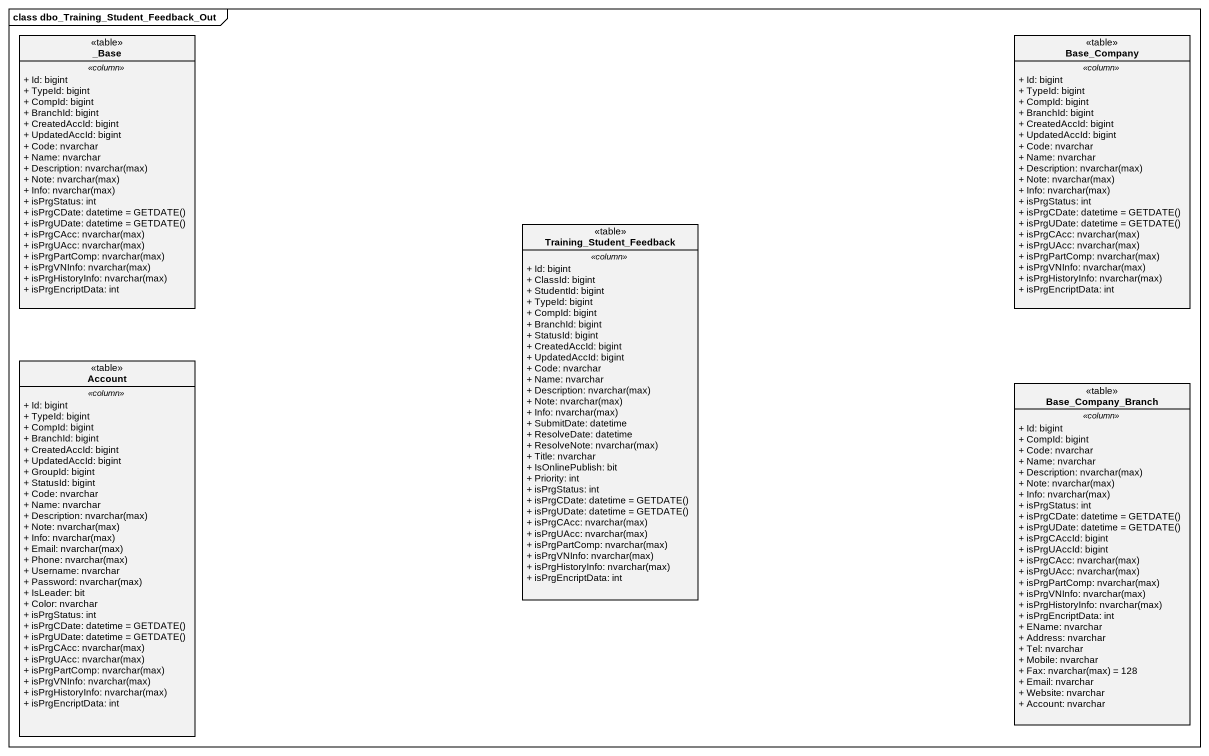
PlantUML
@startuml
mainframe class dbo_Training_Student_Feedback_Out
hide circle
hide empty members
skinparam classAttributeIconSize 0
class "_Base" as Base <<table>> {
  .. <<column>> ..
  + Id: bigint
  + TypeId: bigint
  + CompId: bigint
  + BranchId: bigint
  + CreatedAccId: bigint
  + UpdatedAccId: bigint
  + Code: nvarchar
  + Name: nvarchar
  {field} + Description: nvarchar(max)
  {field} + Note: nvarchar(max)
  {field} + Info: nvarchar(max)
  + isPrgStatus: int
  {field} + isPrgCDate: datetime = GETDATE()
  {field} + isPrgUDate: datetime = GETDATE()
  {field} + isPrgCAcc: nvarchar(max)
  {field} + isPrgUAcc: nvarchar(max)
  {field} + isPrgPartComp: nvarchar(max)
  {field} + isPrgVNInfo: nvarchar(max)
  {field} + isPrgHistoryInfo: nvarchar(max)
  + isPrgEncriptData: int
}
class Base_Company <<table>> {
  .. <<column>> ..
  + Id: bigint
  + TypeId: bigint
  + CompId: bigint
  + BranchId: bigint
  + CreatedAccId: bigint
  + UpdatedAccId: bigint
  + Code: nvarchar
  + Name: nvarchar
  {field} + Description: nvarchar(max)
  {field} + Note: nvarchar(max)
  {field} + Info: nvarchar(max)
  + isPrgStatus: int
  {field} + isPrgCDate: datetime = GETDATE()
  {field} + isPrgUDate: datetime = GETDATE()
  {field} + isPrgCAcc: nvarchar(max)
  {field} + isPrgUAcc: nvarchar(max)
  {field} + isPrgPartComp: nvarchar(max)
  {field} + isPrgVNInfo: nvarchar(max)
  {field} + isPrgHistoryInfo: nvarchar(max)
  + isPrgEncriptData: int
}
class Training_Student_Feedback <<table>> {
  .. <<column>> ..
  + Id: bigint
  + ClassId: bigint
  + StudentId: bigint
  + TypeId: bigint
  + CompId: bigint
  + BranchId: bigint
  + StatusId: bigint
  + CreatedAccId: bigint
  + UpdatedAccId: bigint
  + Code: nvarchar
  + Name: nvarchar
  {field} + Description: nvarchar(max)
  {field} + Note: nvarchar(max)
  {field} + Info: nvarchar(max)
  + SubmitDate: datetime
  + ResolveDate: datetime
  {field} + ResolveNote: nvarchar(max)
  + Title: nvarchar
  + IsOnlinePublish: bit
  + Priority: int
  + isPrgStatus: int
  {field} + isPrgCDate: datetime = GETDATE()
  {field} + isPrgUDate: datetime = GETDATE()
  {field} + isPrgCAcc: nvarchar(max)
  {field} + isPrgUAcc: nvarchar(max)
  {field} + isPrgPartComp: nvarchar(max)
  {field} + isPrgVNInfo: nvarchar(max)
  {field} + isPrgHistoryInfo: nvarchar(max)
  + isPrgEncriptData: int
}
class Account <<table>> {
  .. <<column>> ..
  + Id: bigint
  + TypeId: bigint
  + CompId: bigint
  + BranchId: bigint
  + CreatedAccId: bigint
  + UpdatedAccId: bigint
  + GroupId: bigint
  + StatusId: bigint
  + Code: nvarchar
  + Name: nvarchar
  {field} + Description: nvarchar(max)
  {field} + Note: nvarchar(max)
  {field} + Info: nvarchar(max)
  {field} + Email: nvarchar(max)
  {field} + Phone: nvarchar(max)
  + Username: nvarchar
  {field} + Password: nvarchar(max)
  + IsLeader: bit
  + Color: nvarchar
  + isPrgStatus: int
  {field} + isPrgCDate: datetime = GETDATE()
  {field} + isPrgUDate: datetime = GETDATE()
  {field} + isPrgCAcc: nvarchar(max)
  {field} + isPrgUAcc: nvarchar(max)
  {field} + isPrgPartComp: nvarchar(max)
  {field} + isPrgVNInfo: nvarchar(max)
  {field} + isPrgHistoryInfo: nvarchar(max)
  + isPrgEncriptData: int
}
class Base_Company_Branch <<table>> {
  .. <<column>> ..
  + Id: bigint
  + CompId: bigint
  + Code: nvarchar
  + Name: nvarchar
  {field} + Description: nvarchar(max)
  {field} + Note: nvarchar(max)
  {field} + Info: nvarchar(max)
  + isPrgStatus: int
  {field} + isPrgCDate: datetime = GETDATE()
  {field} + isPrgUDate: datetime = GETDATE()
  + isPrgCAccId: bigint
  + isPrgUAccId: bigint
  {field} + isPrgCAcc: nvarchar(max)
  {field} + isPrgUAcc: nvarchar(max)
  {field} + isPrgPartComp: nvarchar(max)
  {field} + isPrgVNInfo: nvarchar(max)
  {field} + isPrgHistoryInfo: nvarchar(max)
  + isPrgEncriptData: int
  + EName: nvarchar
  + Address: nvarchar
  + Tel: nvarchar
  + Mobile: nvarchar
  {field} + Fax: nvarchar(max) = 128
  + Email: nvarchar
  + Website: nvarchar
  + Account: nvarchar
}
@enduml
